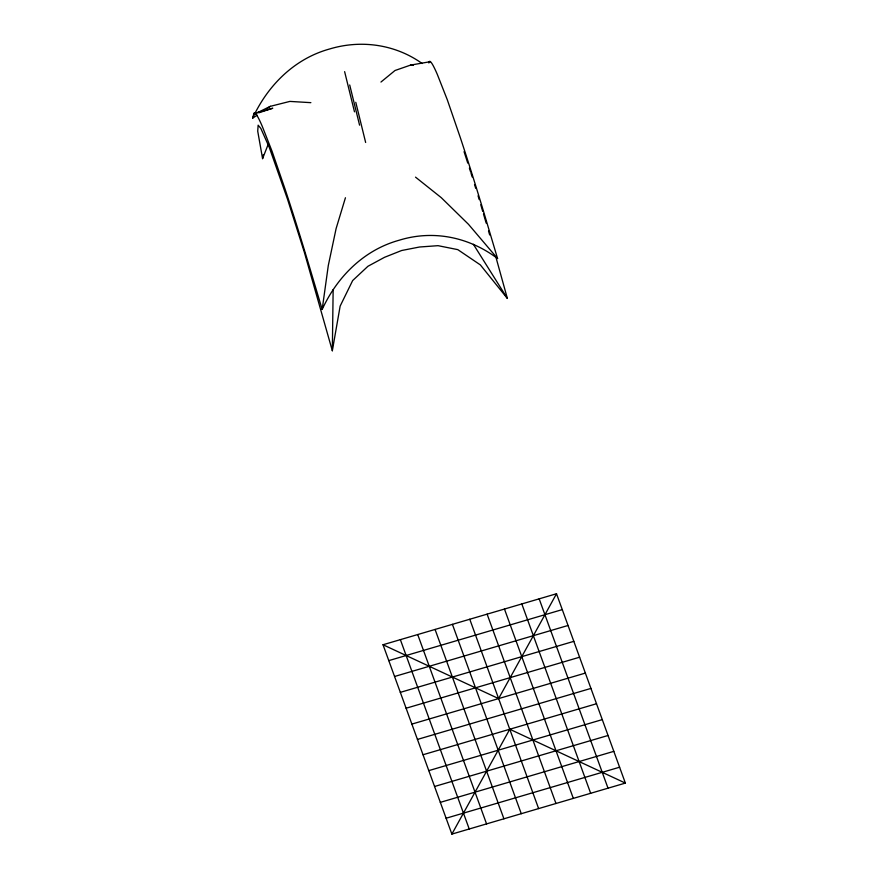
<?xml version="1.0" encoding="UTF-8"?>
<svg xmlns="http://www.w3.org/2000/svg" width="878" height="878" viewBox="0 0 878 878"><rect width="100%" height="100%" fill="white"/><g stroke="black" fill="none" stroke-linecap="round" stroke-linejoin="round"><path stroke-width="1.32" d="M268.448 143.707L262.577 158.633L257.726 131.206L258.143 125.181L260.821 128.386L269.261 147.35L287.589 199.405L304.37 252.337L332.334 350.75L333.146 289.586M310.867 102.66L289.883 101.409L270.402 106.315L253.621 114.513A175.15 9.329 73.6 0 1 262.127 126.015L272.037 151.236L285.043 189.044A175.128 9.329 73.6 0 1 311.514 273.727L322.182 309.44L328.295 265.529L336.109 228.565L345.438 197.748M332.334 350.75L340.148 306.104L352.66 280.554L367.948 266.275L384.531 257.309L401.652 250.504L419.574 247.003L438.045 245.675L457.8 249.637L480.343 264.893L507.363 298.432L495.872 257.013M262.577 158.633L263.301 154.649M257.078 115.205L252.634 118.168L253.621 114.513L256.178 113.668M556.509 593.747L498.616 698.592L383.017 644.748L451.874 834.1L625.366 783.088L556.509 593.747L383.017 644.748M451.874 834.1L509.767 729.245L625.366 783.088M252.634 118.168C267.658 85.517 294.393 58.694 329.59 48.992C361.012 39.499 395.309 44.295 422.153 63.512M322.182 309.44C337.174 276.757 363.931 249.956 399.128 240.243C433.381 229.619 469.05 237.115 497.563 258.527L486.752 222.211A175.128 9.329 73.6 0 0 460.281 137.528L447.275 99.708L437.354 74.498A175.15 9.329 73.6 0 0 428.859 62.986M380.953 82.049L395.012 70.503L410.586 65.093L430.429 61.669M267.066 108.532L270.402 106.315M258.725 112.834L272.762 108.235L255.191 113.185M388.789 660.618L562.282 609.606M394.562 676.488L568.055 625.476M400.324 692.358L573.828 641.346M406.097 708.228L579.601 657.216M411.87 724.098L585.363 673.086M417.445 739.43L590.938 688.418M423.02 754.751L596.513 703.739M428.793 770.621L602.286 719.609M434.555 786.49L608.059 735.479M440.328 802.36L613.821 751.348M446.101 818.23L619.594 767.218M410.586 65.093L413.253 65.356M415.535 177.147L441.25 197.649L468.479 224.307L497.563 258.527M473.385 244.293L507.363 298.432M539.169 598.84L608.015 788.192M521.817 603.943L590.664 793.295M504.466 609.047L573.323 798.387M487.114 614.15L555.972 803.491M469.763 619.242L538.62 808.594M452.411 624.346L521.269 813.697M435.071 629.449L503.917 818.801M417.719 634.553L486.566 823.893M400.368 639.656L469.225 828.997M464.056 151.685L467.754 163.088M469.39 168.159L470.63 171.956M471.014 173.218L472.188 176.983M474.526 184.512L475.7 188.276M478.049 195.805L479.212 199.569M480.771 204.761L482.702 211.324M483.482 213.947L486.192 223.133M488.519 231.013L489.683 234.953M355.777 102.298L365.643 142.477M349.707 84.979L359.574 125.159M344.626 71.645L354.492 111.813"/></g></svg>
